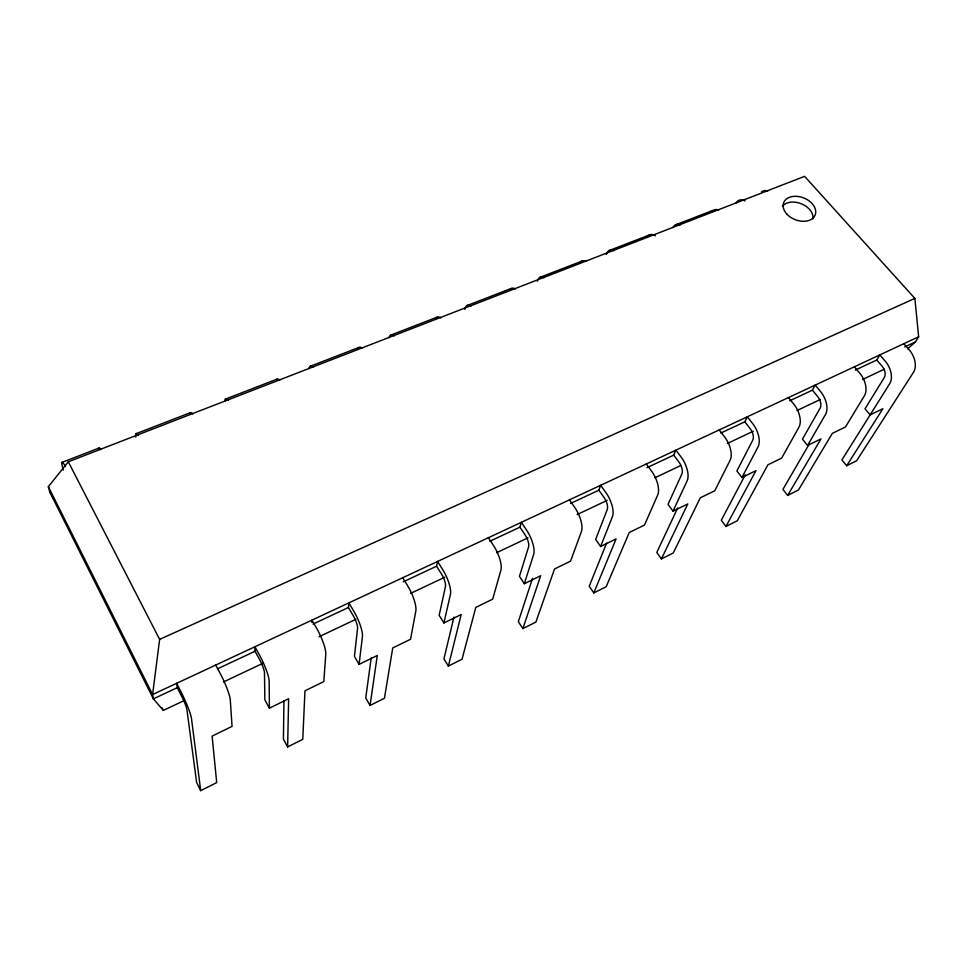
<?xml version="1.0" encoding="UTF-8"?>
<svg xmlns="http://www.w3.org/2000/svg" width="967" height="967" viewBox="0 0 967 967"><rect width="100%" height="100%" fill="white"/><g stroke="black" fill="none" stroke-linecap="round" stroke-linejoin="round"><path stroke-width="1.45" d="M283.947 700.809L283.404 739.126L287.622 746.947L302.78 739.32L304.968 690.801L323.8 681.602L325.782 654.212A20.621 4.521 65.4 0 0 316.741 628.477L311.942 620.125L311.833 622.41M287.622 746.947L288.637 698.766L269.382 708.17L264.861 699.806L264.475 672.754A10.492 1.861 65.6 0 0 259.712 659.796L255.034 651.25L254.913 646.754L259.615 655.348A20.996 3.735 65.6 0 1 269.177 681.372L269.382 708.17M359.083 664.377L354.43 656.388L357.572 628.393A10.19 2.502 65.3 0 0 353.233 615.677L348.41 607.506L348.869 602.876L353.717 611.084A20.392 5.016 65.3 0 1 362.432 636.624L359.083 664.377L377.287 655.493L370.059 705.475L384.455 698.234L392.723 647.963L410.552 639.26L415.834 610.999A20.041 5.705 65.2 0 0 407.603 585.736L402.671 577.746M907.759 348.797L915.447 341.907L918.65 336.782L914.855 298.404L804.617 176.345L68.306 461.791L159.628 639.368L152.605 694.536L153.39 698.863L163.363 710.407L183.851 700.712M371.195 657.947L365.731 697.969L370.059 705.475M443.926 622.966L439.163 615.302L445.473 586.522A9.912 3.07 65 0 0 441.508 574.035L436.564 566.215L437.531 561.476L442.511 569.321A19.823 6.14 65 0 1 450.441 594.391L443.926 622.966L461.174 614.553L448.374 666.082L462.057 659.204L475.788 607.409L492.674 599.165L500.918 570.179A19.497 6.757 64.9 0 0 493.412 545.376L488.371 537.725M453.958 617.043L443.938 658.865L448.374 666.082M519.92 527.172L521.334 522.337L526.423 529.856A19.28 7.144 64.8 0 1 533.651 554.478L524.319 583.73L519.448 576.368L528.586 546.923A9.634 3.578 64.8 0 0 524.972 534.666L519.92 527.172L489.87 541.254M532.563 578.254L518.348 621.672L522.857 628.623L535.887 622.071L554.526 568.983L570.542 561.162L581.433 531.548A18.965 7.688 64.6 0 0 574.591 507.192L569.454 499.866M522.857 628.623L540.662 575.752L524.319 583.73M598.863 490.196L600.676 485.277L605.85 492.493A18.772 8.038 64.5 0 1 612.437 516.668L600.58 546.5L595.636 539.429L607.288 509.428A9.38 4.013 64.5 0 0 603.988 497.389L598.863 490.196L570.494 503.481M606.635 543.055L589.217 586.256L593.798 592.94L606.2 586.703L629.263 532.503L644.481 525.069L657.729 494.935A18.482 8.522 64.3 0 0 651.492 471.026L646.282 463.979M593.798 592.94L616.1 538.921L600.58 546.5M673.721 455.131L675.897 450.151L681.143 457.089A18.288 8.824 64.2 0 1 687.15 480.829L673.02 511.144L668.016 504.339L681.928 473.866A9.138 4.412 64.2 0 0 678.919 462.045L673.721 455.131L646.923 467.69M677.686 507.977L656.786 552.471L661.428 558.926L673.262 552.967L700.301 497.824L714.782 490.752L730.145 460.195A18.01 9.259 64 0 0 724.464 436.709L719.182 429.94M661.428 558.926L687.779 503.94L673.02 511.144M744.808 421.83L747.31 416.801L752.604 423.473A17.829 9.525 63.9 0 1 758.08 446.79L741.931 477.505L736.866 470.953L752.809 440.094A8.908 4.762 63.9 0 0 750.066 428.478L744.808 421.83L720.802 433.071M745.267 474.833L721.297 520.234L725.975 526.459L737.289 520.766L767.907 464.825L781.687 458.092L798.947 427.184A17.563 9.912 63.6 0 0 793.774 404.109L788.456 397.582M725.975 526.459L755.976 470.639L741.931 477.505M812.401 390.172L815.205 385.096L820.536 391.514A17.394 10.154 63.5 0 1 825.528 414.432L807.566 445.461L802.453 439.151L820.209 407.989A8.691 5.077 63.5 0 0 817.707 396.567L812.401 390.172L789.761 400.773M809.113 444.276L782.932 489.411L787.658 495.43L798.476 489.991L832.321 433.385L845.46 426.967L864.425 395.769A17.14 10.492 63.2 0 0 859.711 373.093L854.357 366.807M787.658 495.43L820.947 438.933L807.566 445.461M855.396 370.035L876.767 360.026L879.825 354.913L885.192 361.102A16.983 10.697 63.1 0 1 889.737 383.633L841.894 459.941L846.657 465.756L856.653 460.727L913.573 372.186A16.826 10.891 62.9 0 0 909.198 349.812L903.819 343.708M846.657 465.756L882.919 408.69L870.143 414.916L865.006 408.823L884.37 377.408A8.485 5.355 63.1 0 0 882.109 366.191L876.767 360.026M215.738 665.054L220.379 673.794A21.25 3.179 65.7 0 1 230.303 700.023L232.044 726.386L212.099 736.129L216.705 782.605L200.713 790.655L191.49 718.638A21.492 2.611 65.8 0 0 181.192 692.227L176.623 683.318L177.251 687.682L153.39 698.863L49.704 491.937L48.35 486.691L68.306 461.791M223.45 681.965L263.06 663.229M319.05 636.733L355.916 619.279M410.54 593.424L444.687 577.263M496.579 552.713L527.982 537.845M577.142 514.577L607.191 500.362M654.985 477.734L680.937 465.453M727.365 443.478L753.305 431.197M797.013 410.516L820.221 399.528M862.552 379.499L884.406 369.152M217.454 668.85L255.034 651.25M313.078 624.066L348.41 607.506M403.239 581.832L436.564 566.215M904.701 346.935L915.447 341.907M918.65 336.782L152.605 694.536L48.35 486.691M159.628 639.368L914.855 298.404M61.973 462.383L98.96 448.059M136.069 433.7L190.257 412.716M225.42 399.105L276.78 379.221M310.129 366.312L358.89 347.443M390.571 335.174L436.915 317.236M467.049 305.56L511.156 288.492M539.864 277.384L581.892 261.114M609.246 250.513L649.341 234.993M675.462 224.888L713.755 210.057A16.088 9.174 70.1 0 1 718.699 210.02M49.704 491.937L53.572 498.21M177.251 687.682L181.784 696.554A10.746 1.305 65.8 0 1 186.921 709.705L196.627 782.496L200.713 790.655M162.009 707.711L163.363 710.407M63.23 470.059L62.19 465.671A19.848 2.212 66.9 0 1 65.478 466.541M782.376 206.322A16.814 11.664 21.4 0 1 801.474 203.832A16.814 11.664 21.4 0 1 812.957 218.905M98.67 449.172A19.63 2.696 67 0 1 101.064 449.546M464.885 309.38A17.503 6.938 68.6 0 1 471.038 306.068M509.694 289.931A17.249 7.373 68.8 0 1 515.338 288.891M537.326 281.264A17.08 7.651 68.9 0 1 544.155 277.71M606.394 254.466A16.681 8.292 69.3 0 1 613.815 250.695M735.923 203.106A15.943 9.368 70.3 0 1 745.098 200.943M761.537 191.829A15.798 9.549 70.5 0 1 767.725 191.019M647.552 236.528A16.451 8.643 69.6 0 1 655.372 235.779M580.248 262.601A16.838 8.038 69.2 0 1 586.353 261.344M672.887 227.547A16.306 8.86 69.8 0 1 680.272 224.924M711.821 211.628A16.088 9.174 70.1 0 1 712.727 210.721M389.036 337.604A17.95 6.153 68.2 0 1 394.21 335.863M435.633 318.627A17.672 6.636 68.4 0 1 440.771 317.805M308.932 368.657A18.409 5.27 67.9 0 1 313.381 367.206M357.814 348.773A18.131 5.814 68.1 0 1 362.371 348.205M189.895 413.175A19.098 3.856 67.4 0 1 192.88 413.936M135.815 437.096A19.413 3.167 67.2 0 1 138.402 435.065M224.598 401.353A18.905 4.279 67.5 0 1 228.224 400.229M276.296 379.717A18.603 4.883 67.7 0 1 279.862 380.212M786.727 213.973A16.898 11.677 21.3 0 0 814.637 216.064A16.898 11.677 21.3 0 0 796.941 196.361A16.898 11.677 21.3 0 0 786.727 213.973"/></g></svg>
